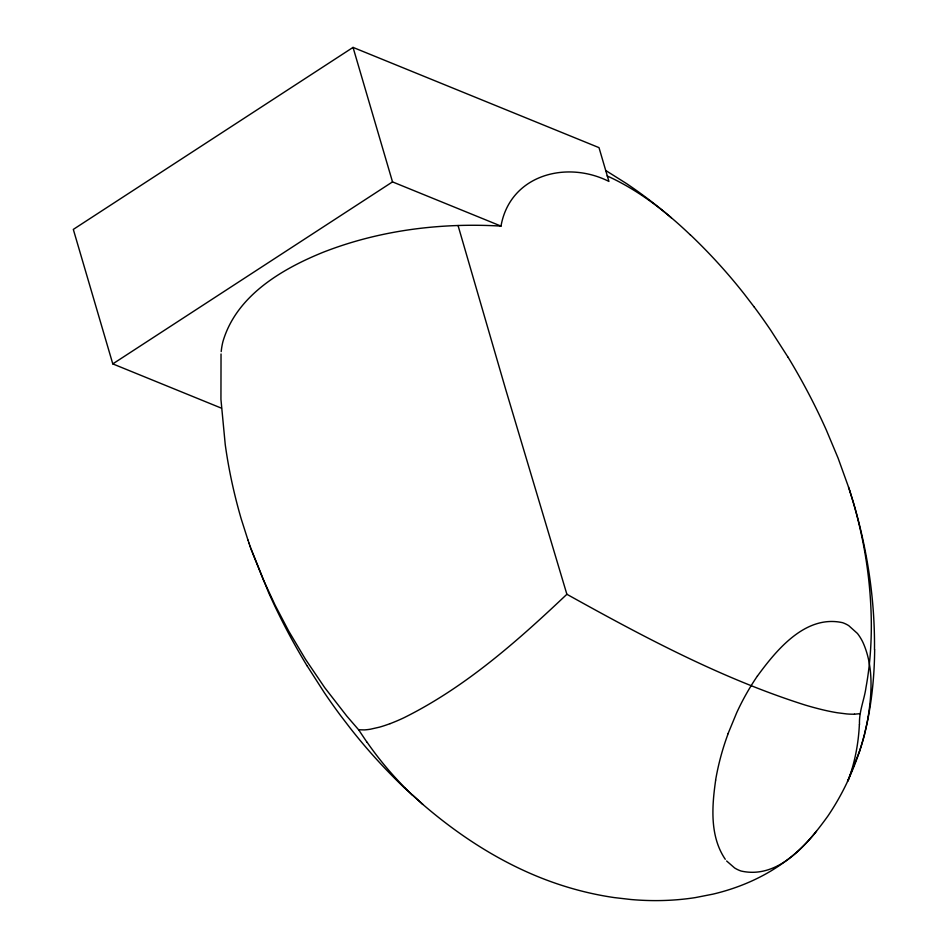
<?xml version="1.0" encoding="UTF-8"?>
<svg xmlns="http://www.w3.org/2000/svg" width="948" height="948" viewBox="0 0 948 948"><rect width="100%" height="100%" fill="white"/><g stroke="black" fill="none" stroke-linecap="round" stroke-linejoin="round"><path stroke-width="1.42" d="M850.095 491.894C863.545 534.376 870.928 578.837 871.319 623.405C871.425 644.794 869.873 666.231 866.022 687.276C864.315 699.873 858.829 711.77 859.504 724.616M874.66 649.676C874.4 677.619 871.508 705.608 864.849 732.768M221.038 353.983L220.943 399.404L225.245 444.624A678.258 523.367 26.5 0 0 241.23 518.959L248.068 540.396M715.669 780.121C711.889 806.357 709.649 836.255 725.267 859.279M868.084 717.304C871.994 692.704 873.452 666.148 863.142 642.839A48.68 37.565 26.5 0 0 857.478 633.501L848.721 625.633A23.522 18.154 26.5 0 0 842.582 622.682C805.741 614.505 776.803 649.522 757.464 676.007M221.204 351.601A105.951 81.753 26.5 0 1 222.946 341.541C236.348 295.729 281.639 269.09 323.221 252.239C379.52 230.21 440.832 222.555 500.994 226.098C509.953 175.167 566.098 159.892 608.924 181.423L599.006 147.639L353.047 47.4L73.316 229.404L112.788 363.89L221.453 408.173M859.504 751.361L847.607 781.342A428.425 330.579 26.5 0 1 827.794 816.192C808.134 843.317 778.924 879.554 741.087 871.034A24.269 18.723 26.5 0 1 734.605 867.953L726.63 860.985M728.052 733.645L736.726 712.659A424.799 327.783 26.5 0 1 757.428 675.983M458.05 225.506L505.651 389.273L566.88 594.278C517.359 641.144 465.29 687.336 403.777 717.837A247.262 190.797 26.5 0 1 390.031 723.68M112.788 363.89L392.519 181.886L500.994 226.098M859.872 713.69L854.492 714.188M252.298 552.305L263.283 579.643L275.027 605.002L288.737 631.143L305.434 659.192L324.702 687.632L346.838 716.131L358.628 729.782L364.387 729.901A56.88 43.892 26.5 0 0 370.573 729.178L379.437 727.163A155.555 120.029 26.5 0 0 390.019 723.656M607.158 175.949C638.336 190.086 665.686 211.321 690.298 234.879M566.88 594.278C643.325 636.783 721.227 678.389 804.864 704.957A267.36 206.309 26.5 0 0 822.686 709.791A169.159 130.528 26.5 0 0 837.392 712.766L846.564 713.915A66.23 51.109 26.5 0 0 854.492 714.188M605.76 170.522L626.273 183.414A379.425 292.778 26.5 0 1 671.421 217.886M422.417 804.046C456.936 833.849 495.555 859.338 537.86 876.627A262.738 202.742 26.5 0 0 614.399 897.602L630.918 899.51A254.858 196.651 26.5 0 0 695.382 897.59L712.884 894.154A254.04 196.023 26.5 0 0 776.353 867.586A265.796 205.1 26.5 0 0 796.261 852.56A273.972 211.404 26.5 0 0 816.501 831.218M422.879 804.449L404.784 788.072M422.144 803.809L412.024 794.614M754.324 307.164L744.666 294.567A493.813 381.037 26.5 0 0 690.369 234.82M367.042 742.331L358.628 729.782M788.084 357.289L770.807 330.366A590.379 455.55 26.5 0 0 754.335 307.152M306.998 665.662L324.275 692.585A590.379 455.55 26.5 0 0 340.747 715.787L350.416 728.384A493.813 381.037 26.5 0 0 404.713 788.132M251.173 549.236L268.639 592.619A697.005 537.824 26.5 0 0 306.974 665.674M250.071 546.155L251.753 550.895M248.992 543.074L250.497 547.399M247.938 539.993L249.277 543.903M848.555 487.165L838.079 458.085L826.443 430.321A697.005 537.824 26.5 0 0 788.108 357.278M848.507 487.023L848.922 488.279M848.827 487.995L849.657 490.519M849.147 488.967L850.012 491.633M849.775 490.922L853.804 503.992A683.757 527.598 26.5 0 1 874.483 649.653M353.047 47.4L392.519 181.886M864.73 733.705A443.19 341.979 26.5 0 1 847.512 781.294M715.61 780.097A423.46 326.752 26.5 0 1 728.135 733.681M868.107 717.316A387.933 299.343 26.5 0 1 859.469 751.349M859.362 724.592A301.097 232.331 26.5 0 1 848.128 780.725M411.882 794.708A312.117 240.839 26.5 0 1 367.137 742.296"/></g></svg>
